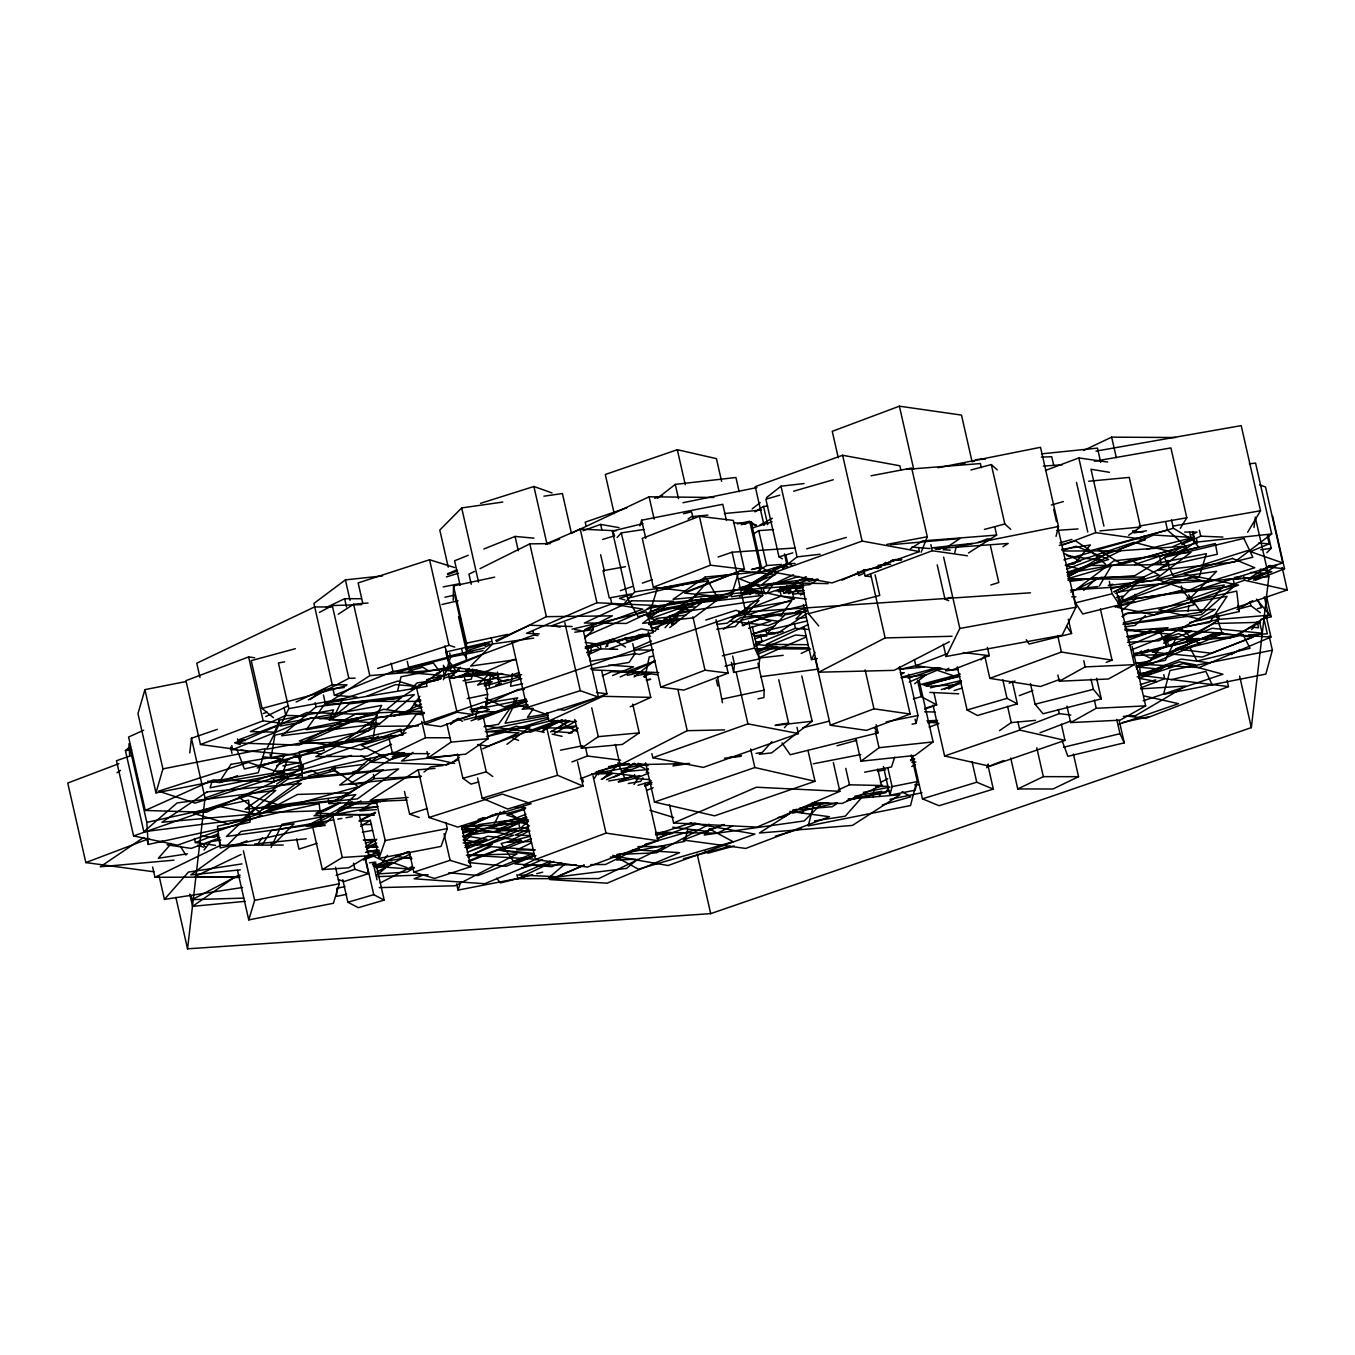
<?xml version="1.0" encoding="UTF-8"?>
<svg xmlns="http://www.w3.org/2000/svg" width="1355" height="1355" viewBox="0 0 1355 1355"><rect width="100%" height="100%" fill="white"/><g stroke="black" fill="none" stroke-linecap="round" stroke-linejoin="round"><path stroke-width="1.5" d="M760.24 571.827L760.257 567.711L749.705 521.252L737.442 523.894M453.248 600.248L453.519 585.936L494.694 577.128M466.205 659.529L466.526 643.168L453.519 585.936M722.469 702.72L717.456 676.501M757.919 663.12L764.135 690.135L763.932 697.588L757.987 698.858M590.949 651.603L591.288 645.42M470.151 709.664L486.462 706.26L487.648 694.319L484.446 680.227M752.262 626.4L759.647 658.903L758.834 667.185L733.665 672.436L734.478 664.153L732.649 656.04M489.257 686.799L490.358 676.348L502.739 673.774M1188.132 611.393L1188.775 605.499M189.751 752.906L191.445 738.238L217.393 729.329M1255.238 517.017L1268.822 576.756L1251.342 727.618L710.698 913.643L187.549 948.822L205.028 797.976L191.445 738.238M607.531 646.318L608.022 642.135M1254.036 527.502L1255.001 519.117M512.495 674.146L510.53 686.24L522.556 683.784M872.942 796.977L874.246 788.898M270.983 758.444L274.845 735.155L377.08 714.187L373.218 737.493L270.983 758.444L270.068 754.396M645.132 676.552L649.231 656.938L653.313 656.125M475.3 718.878L477.485 709.038L526.587 699.146M397.777 690.203L401.029 676.772L454.823 665.999M473.657 669.539L471.354 679.126L463.071 680.786M912.067 724.18L916.048 723.384L917.996 715.525L908.629 674.35M954.716 552.84L956.19 546.912L1058.509 526.485L1040.521 447.302L938.202 467.729M1056.036 536.377L1058.509 526.485M911.322 755.006L917.352 781.564L915.184 790.168L889.913 795.216L892.081 786.611L887.915 768.217M814.321 802.126L808.207 825.94L910.526 805.548L916.149 783.732M687.849 829.429L684.665 841.353L617.135 854.768M1272.362 650.214L1265.824 674.096L1163.488 694.37L1170.026 670.471L1272.362 650.214L1269.127 635.986M185.855 681.565L144.917 689.644L137.973 713.628L155.977 792.861L258.314 772.706L265.275 748.722L162.922 768.878L155.977 792.861M211.837 782.004L210.093 787.78L282.941 773.485L287.006 760.003L258.67 765.575M335.549 867.251L339.292 883.748L333.415 903.277L248.761 919.893L254.638 900.364L243.409 850.872M639.882 525.876L641.626 520.201L722.791 504.297L726.449 520.422M443.424 679.753L450.622 657.023L449.708 652.991M523.894 877.295L458.041 890.1L460.649 882.122M894.723 757.14L891.505 766.964L864.642 772.198M445.897 822.485L447.286 828.566L441.086 846.401L379.01 858.393L385.21 840.557L376.013 800.077M921.197 552.179L927.277 536.732L911.678 468.051L871.079 475.774M274.862 731.48L279.401 720.115L333.516 709.851L329.722 719.319M986.711 767.777L988.405 764.101M271.102 847.468L281.925 824.28L378.062 806.496M817.336 658.513L811.476 659.597L814.999 652.314M284.652 661.833L278.419 662.968L288.801 708.631L280.231 726.043L301.03 722.232M513.952 699.248L514.883 703.38L505.11 723.248L548.267 715.338M500.3 811.831L493.118 826.415L528.484 819.927M1057.425 525.723L1075.938 607.209L1062.168 635.207L946.078 656.481L959.831 628.483L943.639 557.176M879.107 796.554L881.715 791.32L854.683 796.266M279.435 724.01L266.579 749.23L368.797 730.633L381.653 705.413L279.435 724.01L278.503 719.928M1136.506 669.184L1138.522 665.508M888.728 787.306L885.679 792.76L848.908 799.331M605.719 647.08L608.615 641.982L645.895 635.36M1099.413 585.936L1111.642 565.357L1067.909 573.046M1247.65 532.278L1260.523 510.75L1241.197 425.639L1095.992 451.113M594.472 778.244L597.758 772.875L645.471 764.559M642.931 777.77L640.746 781.361L628.297 783.529M646.216 772.418L648.418 768.827M1180.29 528.399L1186.794 517.779L1170.923 447.912L1094.434 461.242M262.362 844.588L271.322 830.598L333.584 819.877M750.568 604.262L746.08 611.19L739.881 612.257M634.089 784.46L637.561 779.176M1122.889 617.186L1125.192 613.713L1227.054 596.352L1209.744 622.453L1126.598 636.63M533.345 708.546L527.502 717.269L548.284 713.729M644.523 677.314L646.877 673.825L634.394 675.942M632.751 643.625L635.038 653.703L629.093 662.392L590.594 668.879M731.073 594.676L734.512 589.696M766.964 593.05L773.857 583.073M713.187 600.367L715.44 597.165L647.25 608.581M426.046 682.259L426.977 686.375L325.302 703.245L306.315 729.668L407.974 712.798L419.847 696.284M401.639 734.529L416.087 714.661L424.369 713.289M747.266 614.255L752.245 607.531L791.54 601.078L781.564 614.543L758.817 618.27M1160.388 647.707L1150.158 661.138L1135.71 663.493M387.564 855.225L382.584 861.729L411.446 857.038M464.291 839.914L471.76 830.158L463.512 831.496M204.046 850.042L210.516 841.709L220.848 840.032M258.585 842.691L262.48 837.695M787.865 592.508L794.199 584.327M1117.807 607.125L1123.193 600.739L1224.276 585.004L1201.36 612.138L1122.973 624.333M655.871 630.211L663.798 620.996L669.963 620.048M169.527 845.537L158.349 858.257L187.464 853.802M159.263 876.702L164.429 899.398L188.447 872.078L241.969 863.897M801.703 813.271L808.698 805.361L825.093 802.871M675.755 762.848L672.978 765.931L689.593 763.424M771.96 741.608L762.255 752.448L756.022 753.38M784.426 727.686L788.593 723.045L778.752 679.719M981.054 659.902L983.832 656.836M617.084 537.529L621.318 532.871L643.862 529.5M624.841 602.755L634.733 591.898L708.513 580.855L690.135 601.01L649.147 607.142M665 627.721L678.974 612.443L759.003 600.468L735.257 626.45L716.795 629.211M765.846 629.906L766.761 633.937L785.036 614.713L805.446 611.732M450.351 677.449L460.26 667.236M1118.282 601.806L1136.913 582.785L1216.604 571.336L1190.808 597.674L1186.709 598.266M227.877 844.758L241.088 831.36L294.035 823.789L274.963 843.132L270.881 843.725M502.807 502.061L461.682 507.922L439.816 530.042L448.234 567.152M533.701 638.103L492.593 643.964L470.71 666.084L515.933 659.631M584.564 638.442L593.321 629.584L592.372 625.468M1266.84 552.721L1271.227 548.284L1268.483 536.173M806.208 608.547L796.012 618.829L806.496 617.338M300.285 768.556L303.215 765.643M710.155 829.141L704.21 835.036L804.209 820.927L822.028 803.21M411.463 688.408L417.171 682.886L438.088 679.99M477.519 685.156L490.358 672.758L450.622 678.245M300.183 769.013L303.147 766.168M463.376 839.846L479.433 824.484L526.062 818.064M521.929 827.007L527.773 821.418M357.568 770.097L369.407 758.8M464.409 841.591L471.811 834.545L516.577 828.396M1145.432 615.577L1135.067 625.417L1124.633 626.84M1083.712 590.407L1097.11 577.721L1070.01 581.414M749.925 594.574L754.515 590.357L744.522 591.678M602.518 779.125L618.083 764.948L611.85 765.761M329.282 771.114L332.178 768.505L364.546 764.271M1251.58 629.448L1254.34 626.975L1248.345 627.755M1121.805 610.699L1136.032 598.351L1234.693 585.817L1233.321 579.737M1234.693 585.817L1201.529 614.628L1123.854 624.503M143.85 831.733L177.149 802.905L275.776 790.422L242.494 819.25L143.85 831.733L125.422 750.585L130.165 746.47M565.323 863.728L548.369 878.074L626.637 868.369L637.443 859.239M316.088 706.768L281.637 735.765L379.908 723.655L414.359 694.641L316.088 706.768L315.173 702.703M376.741 875.228L391.172 863.203L374.691 865.218M372.49 864.761L375.758 862.085L369.593 862.813M329.248 720.267L349.387 703.838L401.131 697.656L387.174 709.038M1160.49 669.827L1166.587 664.865M948.805 668.218L945.536 670.861L958.137 669.37M634.191 676.924L654.871 660.359M755.633 646.386L761.984 641.305L760.595 635.19M914.693 683.75L925.905 674.858L901.177 677.72M632.988 763.746L624.96 770.114L631.091 769.403M752.11 508.955L760.138 502.637M766.557 497.573L781.005 486.191L804.04 483.549M777.804 572.064L761.747 584.699L812.035 578.924M782.614 568.27L797.062 556.888L820.097 554.246M877.803 568.541L885.628 562.41M657.514 498.25L675.264 484.379L735.934 477.502L739.169 491.73M649.011 624.536L656.853 618.405L685.749 615.119M669.793 627.534L702.059 602.331L762.73 595.438L761.341 589.34M762.73 595.438L727.229 623.165L716.778 624.367M801.804 675.942L812.102 721.25L771.622 752.889L759.308 754.278M504.45 811.052L501.299 813.508L495.117 814.203M423.963 772.062L430.568 766.947L442.882 765.575M1271.684 533.955L1194.72 542.322L1157.56 570.387L1234.524 562.02L1271.684 533.955L1255.577 463.122L1249.344 463.8M413.021 752.364L401.52 761.036L459.43 754.769M506.939 744.318L529.957 726.991L486.53 731.683M451.029 763.543L459.294 757.343M382.567 575.892L345.389 579.889L313.92 603.432L332.263 684.766L347.066 684.817M310.058 699.654L323.235 689.797L344.255 687.544M450.554 724.468L458.837 718.269M543.118 731.056L556.075 721.368M855.869 738.746L860.967 761.222L879.022 747.723L933.087 741.913L919.164 680.583M933.087 741.913L915.032 755.429L860.967 761.222M302.775 778.803L261.617 808.715L357.5 798.857L398.658 768.946L302.775 778.803L301.843 774.704M288.107 779.006L245.069 809.155L340.156 799.958L383.194 769.809L288.107 779.006L287.175 774.908M688.052 519.016L691.44 516.662L707.886 515.103M189.802 894.148L192.579 906.343L233.754 877.769L240.055 877.159M1128.647 535.259L1140.504 527.044L1129.223 477.4L1088.675 481.245M568.592 720.538L558.26 727.669L576.637 725.941M427.028 751.534L428.417 757.648L451.012 742.134L488.207 738.661L483.125 716.27M488.207 738.661L465.612 754.176L428.417 757.648M999.55 730.633L1011.253 722.605L1035.457 720.352M1133.153 656.802L1141.638 650.976M528.298 705.057L522.149 709.258L532.532 708.292M574.808 719.437L581.346 748.214L598.283 736.663L639.255 732.886L632.717 704.109M639.255 732.886L622.318 744.437L581.346 748.214M632.904 763.932L621.081 771.977L648.029 769.505M116.987 772.757L120.476 770.402M143.732 837.441L100.236 866.793L173.965 860.154M723.384 629.279L740.863 617.49L806.14 611.613M777.143 633.632L806.852 613.595M943.148 549.791L959.848 538.579L890.438 544.761M795.097 809.833L784.528 816.862L778.261 817.404M837.356 803.312L832.224 806.699L792.658 810.104M783.596 593.219L795.758 585.241M338.242 614.238L353.587 604.228L368.069 603.009M444.288 669.37L369.813 675.62L325.488 704.583L399.962 698.333L444.288 669.37L443.356 665.288M366.392 846.062L376.775 839.287M1268.534 615.255L1219.195 619.37L1186.641 640.576L1235.963 636.46L1268.534 615.255L1264.334 596.827M739.627 596.488L751.432 588.815L699.908 593.084L676.297 608.412L694.844 606.871M377.08 799.755L359.837 810.917L376.351 809.562M796.317 809.189L759.393 833.02L852.447 825.415L899.923 794.775L848.213 798.993M276.623 784.088L299.54 769.369L298.608 765.321M472.641 669.116L460.581 676.806L501.57 673.554M884.019 565.509L892.826 559.92M910.424 548.724L922.755 540.882L996.636 535.073L994.773 526.892M968.469 552.992L996.636 535.073M1253.46 580.109L1276.562 565.408L1268.297 566.051M754.989 511.868L763.559 506.448L767.692 506.126M818.251 579.263L809.697 584.683L741.422 589.967L777.364 567.237L787.712 566.441M463.495 836.814L482.532 824.89L461.903 826.431M1159.287 633.124L1168.027 627.704L1126.14 630.786M753.651 533.802L758.766 530.635L773.519 529.568M758.156 570.811L766.693 565.543L781.462 564.459M1002.903 546.726L1008.188 543.474L935.052 548.724M1068.909 576.502L1109.711 551.519L1182.695 546.37L1134.779 575.706L1068.062 580.414M1270.279 565.357L1250.055 577.755L1224.751 579.55M399.369 752.381L392.289 756.683L409.058 755.531M360.549 826.381L370.05 820.605L359.82 821.299M313.09 828.735L322.371 869.605L342.29 857.512L368.611 855.716L359.329 814.846M368.611 855.716L348.709 867.81L322.371 869.605M366.477 849.382L376.758 843.166M569.286 733.445L578.212 728.058M446.066 764.83L449.589 762.73M363.343 859.798L379.264 850.33M414.325 867.827L407.245 872.044L378.35 873.89M1252.714 600.655L1242.687 606.617L1238.572 606.888M483.058 818.2L468.864 826.448L516.272 823.705L526.909 817.505M1231.136 654.617L1240.181 649.418M554.415 733.326L576.061 721.029M550.469 731.954L569.93 721.063L555.736 721.758M1066.944 706.141L1070.67 722.571L1096.229 708.275L1145.652 705.887L1132.119 646.352M1145.652 705.887L1120.094 720.183L1070.67 722.571M1121.957 616.491L1127.428 613.459L1215.384 609.327L1158.83 640.796L1127.428 642.27M948.585 688.967L955.885 684.919L926.481 686.291M759.749 525.181L772.299 518.237M328.266 799.467L329.197 803.583L374.387 778.6L420.677 776.5M795.131 563.426L786.696 563.816L747.215 585.648L793.59 583.548L806.14 576.603M622.148 857.088L616.745 860.052L635.698 859.206M1057.899 675.061L1059.305 681.226L1085.186 666.897L1134.338 664.678L1118.569 595.76M1134.338 664.678L1108.458 678.99L1059.305 681.226M651.433 780.92L647.826 782.902L652.043 782.716M469.541 668.354L465.917 670.335L474.301 669.997M542.373 730.65L562.393 719.708M709.139 824.23L656.396 852.854L617.101 854.429M973.297 461.513L977.006 459.514L985.322 459.21M376.724 872.027L410.159 854.023M468.119 857.427L492.272 844.419L465.036 845.452M900.635 674.654L904.327 672.673L900.177 672.825M378.485 736.222L369.458 741.066L300.505 743.556L356.5 713.543L421.269 711.189M528.348 831.343L507.837 842.251L530.872 841.472M319.424 612.409L332.297 605.566L361.734 604.601M308.33 699.79L348.828 678.33L355.146 678.127M340.037 802.956L325.556 810.612L263.056 812.644L297.423 794.453L347.439 792.827M351.978 801.55L339.36 808.241L376.47 807.021M358.94 820.927L375.183 812.339M1177.58 552.247L1186.404 547.589M617.321 642.338L626.484 637.528M276.572 765.829L293.154 757.157L301.471 756.92M191.157 895.604L192.071 899.635L238.463 875.347M338.479 803.125L314.055 815.778L373.269 814.253M803.396 604.533L818.776 672.199L885.154 637.917L952.04 636.274M949.347 641.796L894.029 670.352L818.776 672.199M360.498 820.673L375.487 812.966M380.179 882.969L412.022 866.573M615.373 744.471L620.031 764.999L687.222 730.684L724.603 729.905M880.344 782.496L887.728 778.719M911.729 766.473L915.404 764.593M601.247 779.26L612.511 773.586L591.695 773.925M1067.232 574.994L1086.033 565.611L1168.789 564.527L1167.858 560.445M1114.25 591.745L1168.789 564.527M474.47 571.42L468.949 574.181L471.235 584.293M480.009 568.66L529.822 543.863L550.469 543.609M491.018 644.201L485.48 646.962L484.565 642.914M496.557 641.457L546.37 616.66L612.392 615.848L584.716 629.635M748.417 590.797L752.194 588.917M391.561 744.217L367.391 756.158L315.817 756.615L377.198 726.331L418.458 725.958M536.377 858.833L523.42 865.218L576.078 864.744M648.096 843.488L605.549 864.473L590.814 864.609M657.344 838.914L670.285 832.529L655.549 832.664M360.921 801.076L312.361 824.992L325.048 824.873M568.541 733.309L577.62 728.855M492.729 814.846L464.63 828.701L507.99 828.345L526.722 819.114M1168.518 667.321L1172.295 665.457M1070.772 592.084L1101.005 577.315L1144.128 577.078L1113.895 591.864M152.641 867.081L154.961 877.295L220.645 845.3L283.229 845.046M240.072 875.144L236.312 876.973L154.961 877.295M1067.554 576.603L1120.551 550.824L1063.946 551.028M516.916 874.602L517.847 878.684L553.755 861.323M326.335 607.497L344.61 598.707L361.446 598.724M404.942 711.951L421.388 704.041M388.8 737.323L392.51 753.6L425.521 737.747L450.148 737.764M531.482 842.827L516.746 849.941L535.039 849.941M1010.711 757.987L1017.757 788.949L1043.35 776.652L1078.563 776.686L1073.397 753.99M1078.563 776.686L1052.954 789L1017.757 788.949M241.038 854.497L194.68 876.685L237.176 876.804M265.749 716.541L288.547 705.65M296.152 702.009L332.263 684.766M575.977 726.229L572.233 728.025L539.9 727.906M482.465 706.311L471.252 711.646L496.591 711.782M486.208 704.532L518 689.441L524.334 689.475M1083.577 450.487L1111.659 437.157L1175.547 437.513M801.178 653.466L810.544 649.011L755.904 648.689M1191.435 534.802L1197.041 532.125L1184.677 532.058M1115.419 593.49L1145.466 579.246L1067.774 578.771M910.509 760.646L914.269 758.851M944.723 689.119L961.542 681.175M807.8 624.757L766.303 644.319L808.274 644.692M570.929 533.48L649.096 496.794L713.916 497.471M800.551 594.93L804.362 593.134M732.632 825.94L717.354 833.105L660.393 832.495M364.19 858.714L379.163 851.753M526.367 816.591L496.438 830.53L529.991 830.988M793.471 574.757L776.246 582.718L828.142 583.615M842.031 580.177L864.981 569.574M757.614 652.229L768.963 647.013L808.833 647.842M306.213 715.897L285.786 715.44L250.438 731.565L274.963 732.123M546.946 712.832L548.809 720.979L602.856 696.318L650.739 697.402L645.183 672.927M630.244 706.751L650.739 697.402M838.254 789.914L849.483 784.799L881.478 785.51L877.752 769.098M881.478 785.51L842.183 803.447L812.187 802.77M648.808 623.52L654.516 620.929M382.737 801.466L386.582 799.721M587.647 654.939L601.078 648.859L617.66 649.299M620.184 676.958L654.736 661.342M495.744 640.576L529.703 625.282L572.098 626.518M143.681 730.243L128.573 737.018L145.256 810.459L206.299 812.289L274.252 781.75L273.337 777.685M145.256 810.459L213.209 779.938L274.252 781.75M788.661 593.761L796.249 590.357L804.176 590.611M238.429 742.997L307.111 712.459L367.578 714.576L298.896 745.098L238.429 742.997L237.498 738.915M370.135 758.156L371.067 762.272L393.882 752.127M338.801 803.058L315.918 813.22L374.319 815.253M458.058 759.816L446.659 764.881L371.067 762.272M482.77 748.824L518.88 732.767L485.276 731.598M1183.034 592.88L1209.947 580.905L1169.924 579.55L1119.941 601.806L1134.694 602.298M634.106 648.537L651.399 640.932M864.524 573.08L858.748 575.621L857.834 571.607M876.075 567.982L893.419 560.326M528.586 829.141L515.137 835.053L529.703 835.629M1181.848 544.49L1200.716 536.19L1222.921 537.071M602.213 675.823L611.596 671.69L651.061 673.316L643.54 676.619M758.952 657.717L805.954 637.104M550.452 861.018L518.355 875.025L557.616 876.753L584.056 865.201M1249.801 578.873L1263.165 573.046L1250.563 572.488M545.963 543.948L580.211 529.094L616.085 530.787M585.648 636.071L656.023 605.533L596.945 602.755L526.553 633.293L539.222 633.886M444.271 666.491L445.185 670.522L481.448 654.855M514.578 659.258L484.04 672.436L445.185 670.522M669.404 804.548L673.587 822.993L756.446 787.221L839.863 791.32L833.342 762.628M839.863 791.32L757.022 827.109L673.587 822.993M1128.851 645.505L1165.673 629.838L1223.616 633.158L1151.886 663.679L1135.338 662.731M1270.956 637.036L1199.107 667.558L1141.266 664.187L1213.115 633.666L1270.956 637.036L1266.298 616.525M296.034 777.414L301.725 775.009L283.398 773.874M529.466 825.923L467.272 852.261L513.596 835.256L482.583 829.988L463.274 837.017M1136.93 636.037L1153.867 628.889L1191.79 631.244L1163.572 643.151M1148.515 649.502L1139.115 653.483L1134.897 653.212M1119.416 549.419L1153.681 535.005L1194.246 537.579L1192.874 531.55M1173.295 546.387L1194.246 537.579M584.174 865.1L549.825 879.564L607.108 883.189L679.6 852.668L632.548 849.687M909.222 681.955L941.759 668.303M300.014 768.996L303.672 767.472M612.528 675.552L633.547 666.829L608.717 665.068M634.496 774.552L635.41 778.583L648.926 772.977M423.776 874.771L414.139 878.785L484.717 883.731L542.525 859.68M468.085 856.326L491.204 846.706L534.802 849.771M461.53 828.481L498.047 813.423M527.332 819.369L496.591 832.055L461.665 829.429M1251.715 551.045L1269.161 543.846L1267.332 535.767M534.09 855.97L514.866 863.914L551.858 866.675L561.461 862.712M338.869 810.222L360.379 801.364M373.303 866.235L408.024 851.956M413.986 867.488L410.125 869.08L375.352 866.387M333.025 689.153L334.414 695.284L392.984 671.386L444.474 675.62L443.542 671.521M411.293 689.153L444.474 675.62M644.794 785.9L650.552 783.546M232.687 749.62L311.65 717.625L380.094 723.536L301.149 755.531L232.687 749.62L231.773 745.589M367.07 696.148L395.643 684.597L420.118 686.731M416.154 701.382L419.965 699.841L416.154 701.196M757.157 650.637L795.588 635.021L805.988 635.902M367.476 846.841L375.25 843.691M447.404 573.758L456.906 569.93M468.237 555.296L454.586 560.784L460.141 585.292M483.854 549.012L515.069 536.445L533.972 538.155M217.901 835.747L214.073 837.288L201.895 836.187M754.65 644.675L795.419 628.297L807.716 629.431M606.549 779.701L645.319 764.085M647.368 790.101L653.178 787.746M1131.73 649.79L1170.585 634.191L1124.718 629.956M469.355 861.407L498.064 849.958L533.548 853.396L478.044 875.533L448.827 872.705M466.865 848.738L519.744 827.719L528.094 828.532M533.718 855.344L506.296 866.252L468.695 862.542M1262.166 633.192L1202.258 657.056L1152.258 652.145L1212.183 628.297L1262.166 633.192L1259.371 620.912M805.107 608.141L795.639 611.901L801.703 612.511M757.547 654.177L776.788 646.555L756.09 644.455M1255.204 580.33L1284.54 568.761L1272.548 515.95M647.063 616.102L668.659 607.65L691.05 610.123M237.515 775.687L219.815 782.597L207.62 781.242M257.179 768.014L280.773 758.8L262.48 756.751M525.96 814.236L490.781 827.99L510.954 830.225M739.034 612.443L781.225 596.081L806.411 599.029M806.479 610.648L768.133 625.519L730.345 621.098M699.4 516.306L642.253 538.358L653.347 587.24L687.273 591.322L744.42 569.286L733.309 520.405L699.4 516.306L710.494 565.187L744.42 569.286M653.347 587.24L710.494 565.187M914.439 659.597L915.845 665.779L947.399 653.618M618.236 781.666L633.615 775.721L598.029 771.503M987.405 647.419L989.286 655.668L951.803 670.132L915.845 665.779M723.502 824.585L706.158 831.276L672.724 827.244M987.931 766.625L1003.716 760.528M466.12 844.605L487.868 836.238L521.624 840.405L468.271 860.916M1141.062 687.764L1164.69 678.686L1228.494 686.579L1227.105 680.481M1228.494 686.579L1145.754 718.37L1127.241 716.067M977.87 542.576L987.558 538.867L991.691 539.392M601.789 671.132L606.955 693.828L564.188 710.206L557.904 709.427M648.147 631.65L660.749 687.154L705.023 670.2L728.177 673.113L716.033 619.658M728.177 673.113L683.902 690.085L660.749 687.154M571.962 761.933L587.443 756.005L620.624 760.189M580.397 778.769L621.047 763.204M1020.755 728.363L1059.254 713.611L1070.84 715.067M1040.047 732.75L1070.857 720.962M531.431 838.694L500.622 850.432L533.904 854.785M1138.166 670.996L1139.098 675.078L1181.154 659.106L1209.88 662.9M254.706 657.768L248.626 656.938L185.957 680.65L200.455 744.522L236.973 749.484M118.901 763.678L67.75 783.038L85.822 862.576L153.911 871.79M200.455 744.522L263.141 720.809L281.4 723.282M85.822 862.576L148.779 838.745M742.269 625.434L760.07 618.71L778.515 621.251M753.041 634.038L774.789 625.824M1069.061 572.792L1082.476 567.711M1088.234 565.526L1101.649 560.445L1066.961 555.753M613.104 777.347L619.032 775.111M724.095 824.551L683.225 840.032L745.758 848.433L829.446 816.726L789.83 811.391M478.027 719.928L526.858 701.5M561.614 720.403L530.347 732.191L484.819 725.907M447.709 574.588L457.516 570.912M972.128 461.92L961.491 415.087L899.398 406.178L832.258 431.33L838.271 457.804M278.656 724.823L239.157 739.627L245.357 740.524M447.607 658.547L449.454 666.677L533.87 635.038L537.986 635.614M1045.501 470.439L1078.817 457.939L1107.645 462.038M518.83 672.554L510.971 675.501L449.454 666.677M585.58 647.538L595.404 643.845L585.14 642.372M416.544 687.663L424.86 724.264L457.008 712.222L472.929 714.542L464.613 677.94M406.06 732.767L360.938 749.705L299.303 740.948L383.634 709.275L422.675 714.83M472.929 714.542L440.782 726.568L424.86 724.264M863.728 569.794L865.117 575.892L932.24 550.74L967.419 555.787M654.465 661.206L629.11 670.708L657.565 674.79M194.442 838.457L195.374 842.522L218.528 833.833M241.241 843.047L247.033 840.879M1062.472 545.133L1095.772 532.634L1145.195 539.663L1144.281 535.632M1066.808 569.083L1145.195 539.663M363.953 859.764L379.586 853.921M814.948 657.548L830.31 725.196L873.975 708.834L910.12 714.017L899.415 666.863M910.12 714.017L866.472 730.379L830.31 725.196M1009.17 683.157L1014.963 680.989M1019.282 695.623L1032.798 690.559M170.882 843.437L167.072 844.859L191.275 848.399L219.9 837.712M463.071 836.814L506.38 820.639L526.926 823.637M523.284 806.106L535.411 859.476L606.007 833.105L657.971 840.71L644.912 783.258M657.971 840.71L587.359 867.081L535.411 859.476M407.753 851.905L395.948 856.292L411.937 858.731M465.307 847.298L486.953 839.287L462.97 835.612M471.066 720.792L513.952 705.023L528.331 707.344M557.989 720.335L487.817 746.131L477.536 744.488M984.695 655.718L989.827 678.347L1061.405 652.043L1112.048 660.207L1100.362 608.802M1059.796 679.397L1040.454 686.511L989.827 678.347M1106.239 662.341L1112.048 660.207M586.478 648.943L641.203 628.94L655.278 631.278M586.766 629.55L642.812 609.157L611.816 603.89L551.908 625.688L560.174 627.094M545.879 544.185L559.564 539.239M583.04 530.754L600.638 524.402L619.032 527.637M652.009 628.5L669.675 622.097M743.489 625.146L772.994 614.493L783.359 616.305M755.023 638.815L772.74 632.412M657.344 838.203L696.809 823.925L754.921 834.104L668.1 865.523L614.154 856.072M900.821 469.863L899.889 465.781L842.624 455.28L755.26 486.631L764.068 525.435M773.824 568.338L774.738 572.42L862.119 541.068L919.384 551.57L918.453 547.488M705.667 599.638L717.473 595.387M755.971 593.88L761.883 591.745L739.153 587.613M919.384 551.57L832.004 582.921L774.738 572.42M1127.885 640.187L1147.787 633.073L1125.006 628.788M1137.15 676.924L1179.324 661.816L1195.195 664.763M651.874 753.617L652.822 757.733L747.926 723.875L798.434 733.546L797.028 727.364M798.434 733.546L703.33 767.404L652.822 757.733M924.635 709.173L934.374 705.701M929.14 727.093L938.896 723.621M649.604 634.614L610.038 648.571L613.951 649.35M653.245 649.587L639.391 654.465L633.53 653.296M1117.587 603.026L1194.229 576.061L1238.589 585.106L1154.087 614.831L1117.79 607.43M132.282 755.192L116.496 760.714L133.586 835.933L177.505 845.164L262.345 815.473L218.426 806.259L133.586 835.933M271.661 782.546L287.345 777.076M758.309 594.438L764.203 592.406L793.962 599.046L792.556 592.88M793.962 599.046L748.705 614.696L738.797 612.477M486.411 736.612L516.272 726.263L544.151 732.394M721.588 481.313L716.439 458.651L677.314 449.708L605.312 474.487L614.205 513.63M626.857 507.803L585.208 522.149L586.139 526.248M654.634 498.25L662.561 495.524M263.276 713.526L267.257 712.154M620.37 590.661L632.345 586.529M642.321 583.107L652.297 579.669M718.116 557.024L732.09 552.213L795.368 547.962M205.028 797.976L745.657 611.952L1030.444 592.796M1287.25 589.95L1244.584 580.262L1158.813 609.818L1201.495 619.506L1287.25 589.95L1282.169 567.559M1248.412 579.805L1271.803 571.759L1260.302 569.151M645.59 762.865L654.499 802.058L754.837 767.54L814.999 781.293L807.97 750.348M814.999 781.293L714.661 815.829L654.499 802.058M933.036 705.057L944.604 755.988L1019.79 730.091L1065.013 740.372L1061.321 724.078M1065.013 740.372L989.844 766.269L944.604 755.988M1118.637 724.349L1178.511 703.668L1143.62 695.843M536.58 729.769L565.882 719.861M1108.746 585.512L1112.675 584.191M516.712 675.755L520.625 674.451M1134.558 564.612L1171.855 552.095L1134.016 542.288L1065.318 565.357L1079.258 568.965M495.591 685.207L501.469 683.242M1139.25 678.11L1183.135 663.476L1222.938 674.231L1143.146 700.806M630.871 594.625L619.438 598.368L624.875 599.96M454.975 596.454L467.289 650.654L489.121 643.506M758.512 584.378L746.876 588.189L765.677 593.812L812.238 578.602M524.808 809.257L506.821 815.134L528.569 821.621M409.159 851.584L413.834 872.129L450.097 860.34L470.829 866.658L461.496 825.568M470.829 866.658L434.565 878.447L413.834 872.129M655.566 834.511L691.389 822.858M454.636 567.525L429.569 559.751L358.143 582.904L362.767 603.28M377.588 668.455L448.996 645.302L454.789 647.097M335.718 701.246L397.879 681.04L419.406 687.612M705.769 620.048L735.917 610.292L770.775 621.166L748.654 628.33M908.138 678.194L940.218 667.761M941.352 689.593L961.406 683.089M244.611 739.559L234.584 742.794L240.258 744.606M677.483 612.375L683.479 610.428M799.755 587.443L803.651 586.19M317.036 843.318L298.964 849.162L296.626 838.864M478.146 819.453L484.125 817.539M336.159 875.364L354.908 869.317L368.56 873.602L364.834 857.19M368.56 873.602L344.187 881.478L338.344 879.632M284.957 774.264L195.12 803.092L158.586 791.185L248.422 762.357L284.957 774.264L284.025 770.165M429.01 817.488L502.299 794.081L531.126 803.701L457.855 827.109L429.01 817.488L418.255 770.131M925.16 685.495L954.53 676.128L936.728 670.115M1282.762 562.935L1192.18 591.593L1156.916 579.263L1247.498 550.604L1282.762 562.935L1265.502 486.953L1259.625 484.887M480.568 503.332L533.904 486.496L552.027 492.915M451.926 678.364L467.915 673.316L492.204 681.904L484.209 684.427M363.597 725.67L369.644 723.756M393.865 716.134L422.116 707.225M452.977 720.962L489.291 709.529L481.533 706.751M511.953 641.525L526.96 707.513L580.296 690.677L598.419 697.097L583.429 631.091M598.419 697.097L545.083 713.933L526.96 707.513M404.451 791.422L409.6 814.101L427.232 808.529M375.775 867.2L391.646 862.187L407.127 867.64M644.506 785.748L650.552 783.834M937.203 564.883L945.028 599.266L950.99 597.403M990.827 584.987L998.804 582.498L990.522 546.099M518.863 728.008L548.741 718.76M752.618 527.84L772.079 521.844M791.625 565.255L787.831 563.731L739.203 578.704L761.967 587.816L798.908 576.451M1062.1 550.52L1076.107 546.217L1108.678 559.463L1066.639 572.369M1140.097 684.631L1155.713 679.854M912.66 755.785L922.433 798.806L976.718 782.208L993.334 789.135L987.761 764.542M993.334 789.135L939.049 805.717L922.433 798.806M446.371 576.925L458.498 573.233M602.687 539.442L614.679 535.784M520.235 676.619L504.043 681.565L476.13 669.726M477.57 777.939L482.177 798.264L557.549 775.297L583.04 786.069L577.501 761.696M583.04 786.069L507.685 809.037L482.177 798.264M954.005 690.576L961.898 688.188M1066.368 565.272L1080.562 561.021L1063.489 553.145M486.022 689.272L521.794 678.584M525.977 700.383L504.111 706.92L485.344 698.113M376.419 868.064L390.24 863.931L369.322 854.209M1163.064 638.391L1178.85 633.666L1199.785 643.388L1150.446 658.14L1139.03 652.839M817.184 579.008L809.308 581.346L805.666 579.584M395.321 735.308L361.294 745.318L389.901 759.85L409.921 753.973M342.764 879.683L347.879 902.244L373.76 894.673L384.193 900.11L375.809 863.186M384.193 900.11L358.33 907.681L347.879 902.244M1068.773 578.365L1131.069 560.191L1158.948 574.96L1110.727 589.035M913.355 698.909L921.214 696.622L936.678 704.854L933.866 692.524M924.906 708.275L936.678 704.854M957.274 666.829L967.08 709.986L1007.019 698.35L1017.351 703.838L1012.219 681.243M1017.351 703.838L977.412 715.491L967.08 709.986M645.183 844.334L695.522 829.717M775.331 836.154L801.499 828.515M779.769 495.202L765.88 499.199L778.973 556.854L782.411 558.802M793.64 491.204L833.308 479.755M778.973 556.854L792.861 552.857M806.733 548.843L846.401 537.41M351.521 755.48L282.585 775.297L287.887 778.346M352.673 771.927L356.687 770.775M562.444 719.945L558.429 721.114L577.061 731.565M925.346 685.579L959.543 675.755M1051.311 505.009L1063.353 501.587M1059.915 542.864L1071.941 539.426M271.593 781.835L311.701 770.385L318.103 774.213M637.985 785.29L648.13 782.394L651.603 784.426M792.895 588.273L802.838 585.445M1122.025 564.188L1197.346 542.745L1173.379 528.247L1098.058 549.69L1120.314 563.155M882.224 804.955L910.746 796.842L902.193 791.659M408.448 671.216L422.692 667.185L427.96 670.488M525.164 808.427L509.175 812.932L528.45 825.347M433.498 680.684L441.357 678.465M585.241 646.911L613.138 639.052L625.485 647.046M1059.288 545.404L1075.531 540.848L1092.316 551.875L1063.878 559.852M492.526 678.686L498.64 676.975M418.576 685.071L440.443 679.024M444.423 677.923L454.365 675.18M478.688 684.766L488.63 682.022L485.361 679.668M308.296 775.873L332.348 769.217L339.004 773.891M358.279 786.73L335.244 770.47L238.751 797.197L261.786 813.457L356.28 787.289M457.363 753.956L462.885 778.312L486.276 771.842L492.763 776.483M478.789 781.954L470.981 784.105L462.885 778.312M1236.996 609.513L1250.902 605.702L1260.269 612.68M521.607 868.081L531.567 865.337M734.207 845.96L708.089 853.159L704.854 850.788M741.219 524.741L751.161 522.014L755.802 525.503M751.398 569.523L761.341 566.797L765.982 570.303M484.379 686.02L508.311 679.465M836.899 745.775L856.766 740.338M295.339 648.706L251.234 660.63L262.108 708.462L273.49 717.71M262.108 708.462L346.287 685.681M683.462 858.731L730.193 846.248M970.908 469.982L991.318 464.562L997.246 469.897M984.408 529.415L1004.817 523.979L1010.745 529.331M1118.79 564.222L1185.845 546.319L1167.502 530.093L1090.284 550.723L1105.578 564.222M1141.926 653.466L1193.636 639.679L1180.12 627.687M901.329 677.195L937.829 667.558M919.74 684.766L960.289 674.045M461.361 619.794L458.566 616.779L465.866 648.859L487.665 643.219M587.24 651.84L597.25 649.231M407.245 661.308L408.617 667.354L456.703 654.939M442.797 669.658L452.824 667.067M801.923 584.784L808.478 613.646L879.768 595.438L875.093 574.825M1146.804 549.317L1190.96 538.003L1198.802 547.115L1178.715 552.247M1166.672 555.347L1174.7 553.28M1115.25 607.209L1182.17 590.119L1194.314 604.703L1123.329 622.826M1261.014 619.32L1271.126 616.745L1266.451 596.183M1035.101 704.21L1093.35 689.339L1101.293 698.892L1043.045 713.763L1035.101 704.21L1030.41 683.581M462.733 833.105L474.809 830.039M532.634 874.737L500.469 882.918L496.641 878.159M536.665 873.704L542.694 872.18M399.319 671.504L433.346 662.968L440.256 672.436L436.259 673.435M778.244 591.779L802.567 585.665M803.549 587.02L795.588 589.019L798.874 593.609M1136.489 667.524L1150.344 664.069M391.189 672.334L447.269 658.378L456.686 672.199L426.656 679.668M463.986 719.962L527.112 704.295M486.936 736.612L554.127 719.945M1075.362 602.873L1112.133 593.744L1119.535 604.838L1082.781 613.967L1075.362 602.873L1072.55 590.526M1068.316 619.218L1071.568 633.513L1029.139 644.048L1026.26 639.746M598.283 771.08L628.618 763.526M802.719 727.771L829.26 721.165M876.16 724.671L878.023 732.852L790.202 754.735L782.021 742.862M529.839 836.391L501.147 843.538L513.393 861.289L535.936 855.666M627.602 598.232L706.819 578.907L717.32 597.335L638.103 616.644L627.602 598.232L612.358 531.075L642.829 523.657M683.445 513.748L691.575 511.767L692.964 517.864M928.209 723.011L936.39 721.029M722.367 655.786L754.633 648.063L759.274 657.954M724.976 666.169L735.071 663.747M1128.393 637.731L1159.287 630.346L1166.706 646.2L1133.762 654.092M1257.457 608.649L1261.539 607.667L1257.948 600.401M1171.127 679.702L1205.882 671.386L1212.403 685.291M1063.624 747.198L1119.992 733.716L1124.26 742.845L1067.892 756.327L1062.218 741.049M619.354 781.259L625.485 779.803L617.897 762.73M776.178 590.966L802.888 584.649M649.18 624.57L677.839 617.812M638.832 638.103L626.552 640.983L625.214 637.612M930.428 687.798L960.831 680.6M689.39 611.257L669.099 616.034L672.622 625.316M731.581 617.524L747.825 613.713L745.707 608.141M805.937 605.075L740.965 620.336L743.099 625.908M752.736 633.75L807.546 620.878M572.115 629.127L646.335 611.85L653.262 632.565L585.241 648.401M899.923 669.387L918.368 665.085M923.026 684.986L959.916 676.382M1178.562 628.669L1217.603 619.591L1222.396 633.937L1168.975 646.369L1165.385 635.597M441.933 604.499L458.092 600.773M444.948 645.895L446.32 651.89L490.747 641.643M437.834 677.077L445.914 675.197M627.297 675.349L637.578 672.978M618.659 782.055L637.138 777.77M792.472 813.169L836.967 802.888M847.078 800.551L889.558 790.744M444.948 597.25L455.161 594.93M459.277 669.997L451.096 671.86L447.658 656.43L484.429 648.08M1163.742 566.288L1217.349 554.212L1215.316 543.558L1159.626 556.109L1160.998 563.206M300.658 765.44L302.487 773.485L395.948 752.635M1116.486 597.47L1122.668 596.098M365.494 852.447L377.893 849.687M1191.299 601.146L1236.725 591.085L1239.148 611.579L1189.588 622.555M148.22 844.453L146.814 822.383L248.626 800.144L250.048 822.214L148.22 844.453L146.848 838.406M910.679 759.732L914.761 758.851M1122.363 722.52L1148.583 716.812M752.093 569.473L760.257 567.711M466.526 643.168L507.702 634.377M722.571 698.994L764.135 690.135M365.342 842.895L375.691 840.693M344.864 886.61L336.836 888.321L336.599 896.4L346.643 894.266M346.677 720.199L362.683 716.846M586.647 652.704L590.78 651.84M467.238 698.587L487.648 694.319M734.478 664.153L759.647 658.903M682.92 502.739L756.92 487.546M878.565 786.069L882.579 785.239M889.981 799.315L922.027 792.743M646.352 680.075L650.451 679.245M486.564 729.752L547.945 717.405M282.89 765.914L301.149 762.272M560.496 750.179L582.684 745.758M886.17 721.893L917.996 715.525M863.44 792.353L890.049 787.052M892.081 786.611L917.352 781.564M443.17 586.901L459.396 583.734M450.622 657.023L483.091 650.671M451.554 678.161L486.055 671.419M1151.614 564.391L1206.407 553.67L1199.378 576.349L1118.214 592.237M254.638 900.364L339.292 883.748M813.271 763.797L860.764 754.549M385.21 840.557L447.286 828.566M886.695 544.456L927.277 536.732M863.355 570.303L881.614 566.83M800.195 594.168L804.294 593.388M365.816 840.303L369.966 839.524M362.31 832.224L372.54 830.344M625.637 638.188L644.286 634.75M288.801 708.631L342.866 698.723L334.295 716.134L319.746 718.794M514.883 703.38L527.214 701.111M959.831 628.483L1075.938 607.209M1164.199 639.018L1176.682 636.731L1165.317 660.342L1136.184 665.712M625.451 566.695L603.077 570.692L609.259 597.911L631.633 593.93M877.43 771.266L885.611 769.809M799.89 808.071L828.481 802.973M1134 532.938L1146.449 530.754M1173.413 526.028L1260.523 510.75M1139.25 526.062L1186.794 517.779M727.381 597.487L683.953 604.94L671.606 623.961L675.755 623.249M731.531 596.776L758.41 592.169M337.734 819.165L341.883 818.437M346.033 817.726L352.266 816.659M608.768 780.971L639.882 775.67M741.863 586.986L756.361 584.547M635.038 653.703L590.458 661.223L587.714 649.13M650.298 625.045L677.161 620.556M486.597 703.008L517.712 697.859L498.454 724.332L483.938 726.737M158.704 841.811L162.82 841.133M960.915 464.037L965.065 463.376M1061.642 549.436L1090.419 544.964L1074.38 563.799L1066.165 565.069M164.429 899.398L242.647 887.474M776.127 724.925L788.593 723.045M729.041 757.462L741.49 755.582M849.704 799.128L862.017 797.248L845.266 816.201L814.507 820.893M766.761 633.937L783.105 631.549M466.391 682.666L521.59 674.688M543.914 496.184L562.41 493.542L571.302 532.718M785.002 593.05L803.735 590.39M574.808 632.226L593.321 629.584M1260.794 549.774L1271.227 548.284M608.683 766.524L620.912 764.796M624.994 764.203L629.076 763.627M1234.473 577.416L1240.587 576.569M416.663 700.671L420.846 700.095M465.087 843.216L485.361 840.422M465.138 847.536L469.203 846.994M1119.399 604.686L1129.833 603.263M1145.077 674.807L1151.327 673.96M760.595 676.704L818.86 669.048M1138.352 673.621L1159.321 670.928M125.422 750.585L131.706 749.789M364.224 840.439L372.591 839.389M741.863 593.219L756.463 591.457M345.288 721.588L353.57 720.606M755.751 642.033L761.984 641.305M646.521 679.82L650.671 679.346M619.387 639.729L623.385 639.255M891.319 560.716L901.651 559.547M792.709 594.168L803.159 592.982M775.128 725.45L812.102 721.25M724.4 758.241L740.829 756.378M758.41 658.107L783.173 655.329M932.596 547.81L972.45 543.372M1097.906 586.563L1077.073 588.849L1113.861 560.835L1190.943 552.366L1154.138 580.38L1108.322 585.428M424.166 712.425L376.673 717.523L345.186 741.083L403.028 734.884M404.518 752.635L379.349 755.328L339.682 785.053L421.473 776.263M1041.487 453.857L1097.482 448.115L1100.7 462.292M246.39 844.893L229.893 846.587L190.818 874.907L240.36 869.842M254.655 844.046L306.247 838.779M724.349 513.545L761.375 510.022M1099.938 530.889L1140.504 527.044M192.579 906.343L245.103 901.346M271.373 777.736L286.125 776.364M495.049 814.457L511.445 812.949M753.973 635.715L775.026 633.818M878.057 565.323L890.675 564.205M899.093 669.285L923.958 667.067M366.748 847.027L377.181 846.147M276.657 771.215L299.54 769.369M434.955 768.421L418.085 769.776L370.101 800.466L408.075 797.434M655.701 834.9L672.08 833.579M610.343 857.139L620.573 856.326M906.512 469.355L980.393 463.562L981.325 467.644M1043.333 466.069L1062.168 464.799M1056.951 530.364L1078.055 528.941M1070.518 590.102L1268.822 576.756M377.723 850.466L367.239 851.177L379.519 852.888M410.717 754.007L398.319 754.82L349.065 784.291L365.613 783.207M685.393 823.772L695.928 823.095M1140.487 688.865L1185.727 686.07L1135.626 715.626L1123.295 716.389M1248.616 634.851L1267.332 633.801L1263.673 617.66M911.78 762.221L915.912 762.035M875.432 786.781L887.83 786.171M914.693 784.884L918.826 784.68M463.139 842.878L483.413 841.895M329.197 803.583L407.059 800.06M926.956 720.843L937.457 720.386M1041.368 457.126L1051.751 456.737L1053.597 464.901M377.91 876.634L428.18 874.737M376.741 803.312L347.896 804.26L306.399 826.228L324.946 825.618M1164.284 639.577L1199.226 638.527L1168.908 654.448L1133.983 655.498M271.322 777.821L285.871 777.397M192.071 899.635L243.663 898.128M754.515 636.342L766.93 636.02M363.309 839.948L375.945 839.643M466.357 855.174L516.966 853.989L455.161 885.797L379.248 887.593M620.031 764.999L688.577 763.559M1071.754 596.877L1075.887 596.827M361.006 824.585L371.575 824.501M700.925 603.314L696.826 603.331L663.815 619.404L680.193 619.337M637.985 846.604L664.983 846.553L598.842 878.565L517.847 878.684M420.558 701.399L367.916 701.348L329.553 719.793L356.924 719.81M392.51 753.6L429.433 753.651M331.501 606.989L314.58 606.921L196.763 663.205L200.015 677.551M1133.153 531.77L1143.451 531.821M780.243 587.393L803.244 587.63M365.477 847.061L378.045 847.248M548.809 720.979L575.875 721.605M647.419 616.203L651.569 616.322M634.242 649.756L652.907 650.248M924.686 711.765L935.069 712.036M895.333 559.48L901.583 559.717M592.304 669.929L658.784 672.588M929.869 692.388L958.696 693.811M928.48 720.741L936.712 721.148M295.271 756.175L299.353 756.412M467.611 855.107L533.43 859.053M284.889 761.781L300.827 762.865M635.41 778.583L649.909 779.616M927.684 722.215L938.1 722.994M1258.71 543.05L1269.161 543.846M515.476 807.224L525.74 808.003M374.59 801.483L380.704 801.94M551.688 731.293L572.03 732.869M911.796 547.098L930.021 548.555M936.085 549.046L940.133 549.368M944.181 549.69L950.261 550.181M334.414 695.284L357.076 697.148M1135.88 666.863L1154.274 668.591M733.495 522.624L745.928 523.877M752.144 524.504L756.276 524.91M1252.427 627.196L1258.575 627.805L1257.186 621.691M1267.823 567L1284.54 568.761M638.341 634.834L650.569 636.173M963.32 652.534L989.286 655.668M596.488 692.507L606.955 693.828M1139.098 675.078L1163.725 678.347M241.021 750.043L247.101 750.856M195.374 842.522L215.547 845.385M865.117 575.892L871.316 576.79M463.325 839.914L479.738 842.336M1109.406 472.302L1091.012 469.27L1103.918 526.13M1132.543 530.855L1138.674 531.871M574.639 629.55L580.838 630.6M642.422 634.191L646.589 634.919M1139.199 678.347L1157.068 681.65M307.077 751.246L320.983 754.041M326.928 755.226L330.891 756.022M699.265 603.754L695.2 602.907L650.366 618.608L674.756 623.707M552.129 734.139L562.088 736.324M426.706 757.31L454.586 763.441M637.815 763.322L647.995 765.643M415.104 705.65L419.034 706.633M467.289 650.654L473.166 652.382M649.926 810.239L673.621 817.455M650.908 627.009L658.513 629.398M197.627 845.198L203.623 847.231M409.6 814.101L419.186 817.488M390.731 735.359L394.61 736.747M945.028 599.266L948.737 600.672M512.732 738.153L518.626 740.44M634.123 763.238L644.929 768.658M457.177 718.557L462.529 721.283M709.258 828.786L733.072 841.692L638.442 869.182L612.799 855.276M414.088 703.296L419.322 706.26M361.141 755.768L371.761 761.883M512.156 674.045L520.269 678.787M465.866 648.859L468.661 651.874M596.471 645.725L599.249 648.723M466.781 657.903L462.716 653.398L461.801 649.367M408.617 667.354L412.682 671.86M202.488 843.623L205.215 846.79M780.057 588.155L783.783 592.508M1256.458 599.13L1271.126 616.745M808.478 613.646L818.742 625.959M786.679 585.733L792.895 593.473M1188.623 594.862L1201.275 612.697M874.5 727.754L878.023 732.852M596.268 771.588L598.436 774.738M1066.775 626.332L1071.568 633.513M180.367 846.265L185.923 855.124M612.358 531.075L614.255 534.429M910.95 755.446L913.558 760.917M322.761 746.385L324.218 750.23L244.408 768.979L237.091 749.721M582.193 777.905L583.412 781.818M446.32 651.89L449.149 661.46M1249.971 601.637L1250.902 605.702M1243.653 576.197L1244.584 580.262M1237.759 605.414L1239.148 611.579M1239.639 676.111L1251.342 727.618M1199.361 530.178L1200.716 536.19M1218.264 615.272L1219.195 619.37M1216.671 615.509L1217.603 619.591M1196.414 538.629L1197.346 542.745M1192.874 534.226L1194.72 542.322M1189.588 531.956L1190.96 538.003M1171.499 519.981L1173.379 528.247M1181.238 586.054L1182.17 590.119M1165.673 522.031L1167.502 530.093M1165.3 640.051L1166.706 646.2M1111.659 437.157L1116.334 457.719M1163.776 674.621L1164.69 678.686M1135.1 594.286L1136.032 598.351M1122.262 596.607L1123.193 600.739M1116.74 592.491L1119.535 604.838M1109.322 581.397L1112.133 593.744M1078.817 457.939L1095.772 532.634M1076.497 482.397L1087.777 532.041M1119.145 720.318L1124.26 742.845M1116.723 719.386L1119.992 733.716M1096.618 678.245L1101.293 698.892M1053.716 509.429L1056.494 521.641M1091.012 679.024L1093.35 689.339M1094.366 700.061L1096.229 708.275M1083.78 660.732L1085.186 666.897M1057.679 635.597L1061.405 652.043M1058.323 709.495L1059.254 713.611M991.318 464.562L1004.817 523.979M1036.778 747.757L1043.35 776.652M1017.944 721.944L1019.79 730.091M1002.819 679.854L1007.019 698.35M1007.544 706.277L1011.253 722.605M899.398 406.178L913.727 469.287M930.851 544.625L932.24 550.74M972.077 761.73L976.718 782.208M943.3 644.252L946.078 656.481M917.471 680.176L921.214 696.622M915.116 719.268L916.048 723.384M870.706 574.368L885.154 637.917M842.624 455.28L862.119 541.068M865.117 669.878L873.975 708.834M875.313 731.361L879.022 747.723M883.409 766.608L889.913 795.216M845.757 768.37L849.483 784.799M781.005 486.191L797.062 556.888M803.989 626.603L811.476 659.597M786.019 555.787L787.831 563.731M784.443 553.907L786.696 563.816M794.487 624.265L795.419 628.297M763.559 506.448L767.692 524.69M779.819 589.916L781.225 596.081M758.766 530.635L766.693 565.543M751.161 522.014L761.341 566.797M763.272 588.29L764.203 592.406M748.553 621.251L754.633 648.063M732.09 552.213L745.657 611.952M736.222 672.385L747.926 723.875M731.361 662.273L733.665 672.436M750.619 748.959L754.837 767.54M677.314 449.708L685.274 484.734M675.264 484.379L678.499 498.623M701.128 598.266L702.059 602.331M716.321 679.854L717.71 686.003M692.879 616.745L705.023 670.2M649.096 496.794L654.177 519.151M641.626 520.201L645.742 538.341M677.89 689.644L687.222 730.684M652.331 628.449L653.262 632.565M697.131 853.904L710.698 913.643M621.318 532.871L634.733 591.898M600.638 524.402L602.01 530.432M600.655 554.754L604.381 571.133M610.428 597.741L611.816 603.89M580.211 529.094L596.945 602.755M600.146 644.76L601.078 648.859M591.745 707.886L598.283 736.663M533.904 486.496L547.03 544.253M564.832 622.623L580.296 690.677M592.965 775.636L606.007 833.105M585.597 747.858L587.443 756.005M529.822 543.863L546.37 616.66M515.069 536.445L518.304 550.74M532.955 630.956L533.87 635.038M546.471 726.534L557.549 775.297M461.682 507.922L478.552 582.125M491.188 637.782L492.593 643.964M518.813 823.671L519.744 827.719M485.547 702.229L486.462 706.26M480.28 745.453L486.276 771.842M429.569 559.751L448.996 645.302M446.269 650.349L447.658 656.43M445.897 652.348L447.269 658.378M448.234 673.604L457.008 712.222M446.845 723.807L451.012 742.134M421.828 721.453L425.521 737.747M456.635 883.917L458.041 890.1M444.034 833.63L450.097 860.34M391.121 663.222L392.984 671.386M353.587 604.228L369.813 675.62M345.389 579.889L350.064 600.434M344.61 598.707L346.474 606.921M373.455 774.484L374.387 778.6M332.297 605.566L348.828 678.33M370.271 819.927L379.01 858.393M373.303 863.457L376.995 879.768M365.376 857.749L373.76 894.673M323.439 695.03L325.302 703.245M334.329 766.405L335.244 770.47M353.503 863.152L354.908 869.317M333.008 816.659L342.29 857.512M299.269 757.259L300.166 761.239M298.828 757.394L299.743 761.408M283.974 707.429L285.786 715.44M248.626 656.938L263.141 720.809M230.587 747.215L231.976 753.363M237.515 870.401L248.761 919.893M218.799 837.136L220.645 845.3M217.427 835.883L218.341 839.914M144.917 689.644L162.922 768.878M175.845 897.332L187.549 948.822M146.814 822.383L128.945 743.743L129.707 755.785M401.707 735.088L400.809 729.193L299.218 751.856L302.487 773.485M497.505 672.046L498.826 683.936M1139.369 664.289L1140.317 673.452M657.192 588.714L650.265 611.393L731.429 595.472L738.356 572.809L657.192 588.714M230.943 764.339L219.07 782.394L272.931 773.197L284.804 755.125L230.943 764.339M256.197 808.19L226.421 836.475L326.03 822.858L355.806 794.572L256.197 808.19M669.878 602.789L642.609 623.351L693.692 617.812L720.945 597.25L669.878 602.789M705.159 577.061L673.045 599.317L742.98 592.677L775.094 570.421L705.159 577.061M207.196 791.845L161.939 822.248L256.044 813.847L301.301 783.444L207.196 791.845M1213.572 623.554L1182.864 639.492L1229.832 638.256L1260.54 622.301L1213.572 623.554M631.735 600.79L584.395 623.012L626.23 623.452L673.587 601.23L631.735 600.79M740.423 570.963L684.648 593.1L719.861 596.64L775.653 574.503L740.423 570.963M1217.586 632.802L1175.835 648.791L1211.116 653.245L1252.884 637.24L1217.586 632.802M248.033 795.554L193.443 813.305L228.301 823.925L282.89 806.174L248.033 795.554M1232.423 558.463L1183.643 573.402L1206.001 582.65L1254.781 567.728L1232.423 558.463M1242.925 634.513L1189.859 647.334L1197.024 661.088L1250.072 648.266L1242.925 634.513M1243.89 538.392L1164.368 557.43L1173.311 576.265L1252.833 557.227L1243.89 538.392M319.136 803.667L217.461 826.194L220.171 847.959L321.829 825.432L319.136 803.667"/></g></svg>
